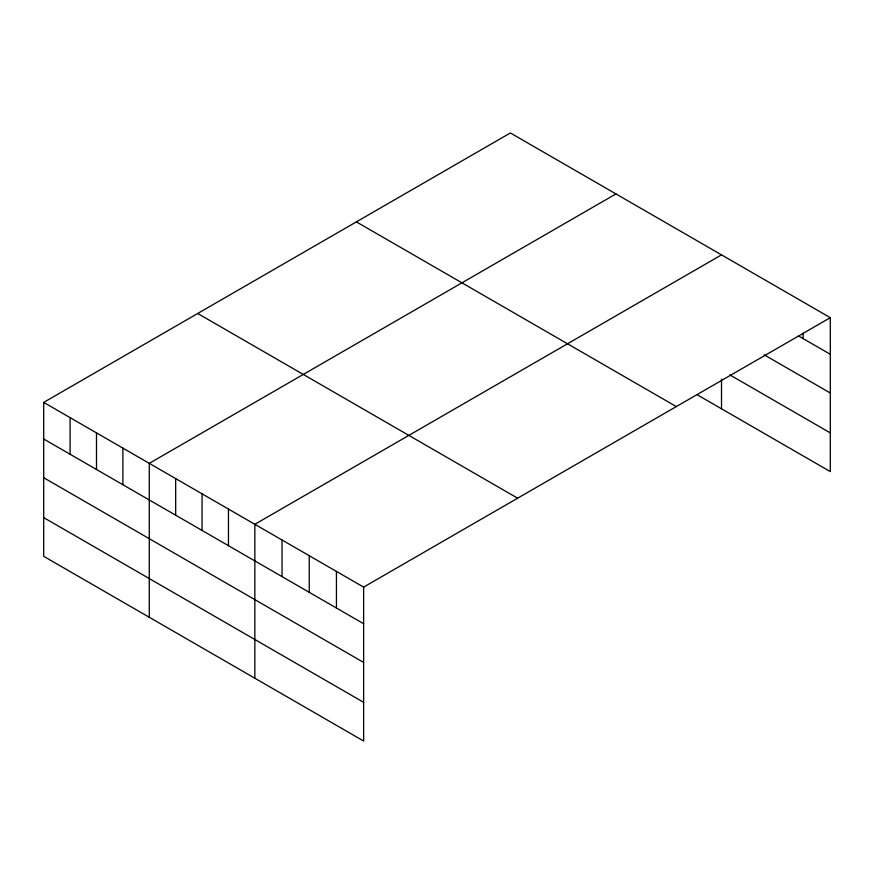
<?xml version="1.0" encoding="UTF-8"?>
<svg xmlns="http://www.w3.org/2000/svg" width="874" height="874" viewBox="0 0 874 874"><rect width="100%" height="100%" fill="white"/><g stroke="black" fill="none" stroke-linecap="round" stroke-linejoin="round"><path stroke-width="1.31" d="M43.7 402.401L363.628 587.11L363.628 741.032L43.7 556.323L43.7 402.401L510.372 132.968L830.3 317.677L830.3 471.599L697.43 394.884M615.952 193.919L149.279 463.351L149.279 617.273M721.52 254.869L254.847 524.302L254.847 678.235M363.628 587.11L830.3 317.677M798.377 335.856L830.3 354.287M764.095 354.778L830.3 393.005M729.801 374.87L830.3 432.892M356.373 221.876L676.301 406.585M197.699 313.482L517.627 498.191M43.7 439.01L363.628 623.719M43.7 477.728L363.628 662.437M43.7 517.616L363.628 702.314M803.108 333.158L803.108 338.588M721.52 379.119L721.52 408.803M336.435 571.41L336.435 608.02M309.243 555.711L309.243 592.321M282.04 540.012L282.04 576.621M228.453 509.072L228.453 545.682M202.069 493.832L202.069 530.442M175.674 478.591L175.674 515.201M122.884 448.111L122.884 484.731M96.49 432.881L96.49 469.491M70.095 417.641L70.095 454.251"/></g></svg>
